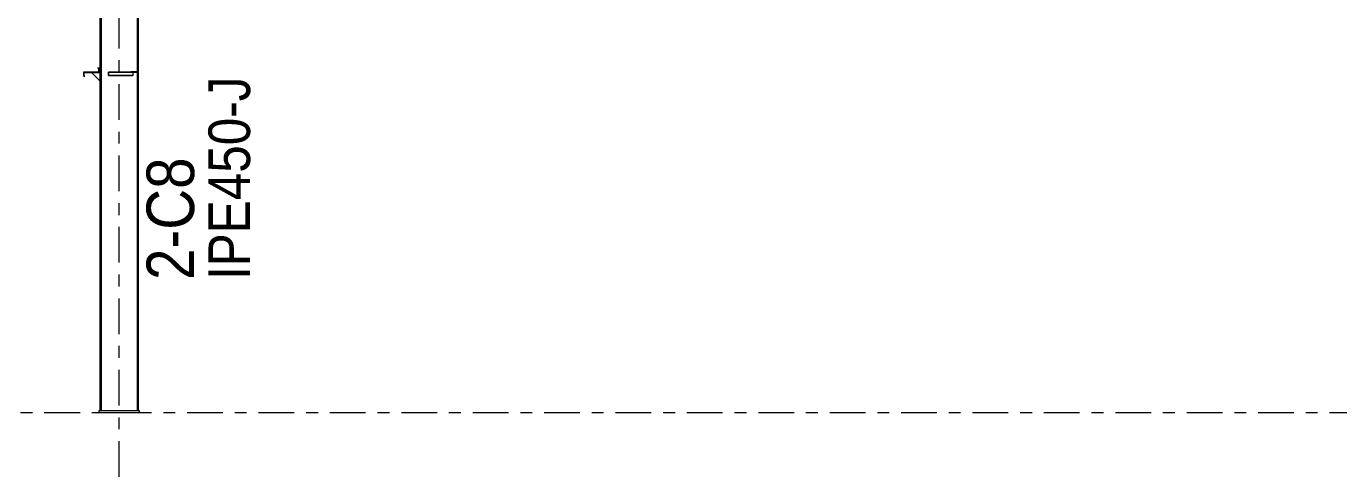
# Model space of a CAD drawing. Header units: millimetres. Extents: x -94 to 729, y -75 to 499.
# Drawn here: x 6.5 to 116.8, y 9.4 to 46.7 of the extents above; entities that cross this region are included whole.
import ezdxf

# ---------------------------------------------------------------- set-up
doc = ezdxf.new("R2010")
doc.units = ezdxf.units.MM
for name, pattern in [('XKITLINE00', [0]), ('XKITLINE02', [4, 2, -2]), ('XKITLINE03', [6, 3, -1, 1, -1])]:
    doc.linetypes.add(name, pattern=pattern)
for name, color, linetype, lineweight in [('Part', 2, 'Continuous', 0), ('PartMark', 7, 'Continuous', 0), ('S-grid', 1, 'Continuous', 0)]:
    doc.layers.add(name, color=color, linetype=linetype, lineweight=lineweight)
doc.styles.add('ARIAL', font='ARIAL.TTF')

# ---------------------------------------------------------------- blocks, each defined once
blk = doc.blocks.new('*A26')
at = {"layer": 'Part'}
blk.add_hatch(color=3, dxfattribs=at).paths.add_polyline_path([(12.5, 43.24), (12.5, 43.25), (12.61, 43.25), (12.61, 42.89), (11.32, 42.89), (11.32, 42.56), (11.41, 42.56), (11.41, 42.55), (11.31, 42.55), (11.31, 42.91), (12.59, 42.91), (12.59, 43.24)], flags=17)
blk = doc.blocks.new('*A27')
at = {"layer": 'Part'}
blk.add_hatch(color=3, dxfattribs=at).paths.add_polyline_path([(12.5, 43.24), (12.5, 43.25), (12.61, 43.25), (12.61, 42.89), (11.32, 42.89), (11.32, 42.56), (11.41, 42.56), (11.41, 42.55), (11.31, 42.55), (11.31, 42.91), (12.59, 42.91), (12.59, 43.24)], flags=17)
blk = doc.blocks.new('*A30')
at = {"layer": 'Part'}
blk.add_hatch(color=3, dxfattribs=at).paths.add_polyline_path([(13.4, 42.61), (13.4, 42.89), (13.78, 42.89), (13.78, 42.88), (13.42, 42.88), (13.42, 42.61)], flags=17)
blk = doc.blocks.new('*A551')
at = {"layer": 'S-grid', "color": 1, "linetype": 'XKITLINE03', "lineweight": 0}
blk.add_line((-10, 14.29), (588.78, 14.29), dxfattribs=at)
blk = doc.blocks.new('*A636')
at = {"layer": 'S-grid', "color": 1, "linetype": 'XKITLINE03', "lineweight": 0}
blk.add_line((14.29, -3.11), (14.29, 78.95), dxfattribs=at)
blk = doc.blocks.new('*A638')
at = {"layer": 'Part', "color": 2, "linetype": 'XKITLINE00', "lineweight": 0}
for p, q in [((12.68, 14.43), (12.68, 78.4)), ((12.78, 78.32), (12.78, 14.43)), ((15.79, 75.94), (15.79, 70.75)), ((15.89, 75.86), (15.89, 70.75)), ((15.79, 70.46), (15.79, 14.43)), ((15.89, 70.46), (15.89, 14.43))]:
    blk.add_line(p, q, dxfattribs=at)
at = {"layer": 'Part', "color": 7, "linetype": 'XKITLINE02', "lineweight": 0}
for p, q in [((12.68, 78.4), (15.89, 75.86)), ((15.79, 70.75), (15.79, 70.46)), ((15.89, 70.75), (15.89, 70.46)), ((15.89, 14.43), (12.68, 14.43))]:
    blk.add_line(p, q, dxfattribs=at)
blk = doc.blocks.new('*A688')
at = {"layer": 'Part', "color": 2, "linetype": 'XKITLINE00', "lineweight": 0}
for p, q in [((12.5, 43.25), (12.61, 43.25)), ((12.5, 43.24), (12.5, 43.25)), ((12.59, 43.24), (12.5, 43.24)), ((12.59, 42.91), (12.59, 43.24)), ((12.61, 43.25), (12.61, 42.89)), ((11.31, 42.55), (11.31, 42.91)), ((11.31, 42.91), (12.59, 42.91)), ((11.41, 42.55), (11.31, 42.55)), ((12.61, 42.89), (11.32, 42.89)), ((11.32, 42.89), (11.32, 42.56)), ((11.32, 42.56), (11.41, 42.56)), ((11.41, 42.56), (11.41, 42.55))]:
    blk.add_line(p, q, dxfattribs=at)
blk = doc.blocks.new('*A689')
at = {"layer": 'Part', "color": 2, "linetype": 'XKITLINE00', "lineweight": 0}
for p, q in [((12.5, 43.25), (12.61, 43.25)), ((12.5, 43.24), (12.5, 43.25)), ((12.59, 43.24), (12.5, 43.24)), ((12.59, 42.91), (12.59, 43.24)), ((12.61, 43.25), (12.61, 42.89)), ((11.31, 42.55), (11.31, 42.91)), ((11.31, 42.91), (12.59, 42.91)), ((11.41, 42.55), (11.31, 42.55)), ((12.61, 42.89), (11.32, 42.89)), ((11.32, 42.89), (11.32, 42.56)), ((11.32, 42.56), (11.41, 42.56)), ((11.41, 42.56), (11.41, 42.55))]:
    blk.add_line(p, q, dxfattribs=at)
blk = doc.blocks.new('*A695')
at = {"layer": 'Part', "color": 2, "linetype": 'XKITLINE00', "lineweight": 0}
for p, q in [((13.4, 42.61), (13.4, 42.89)), ((15.47, 42.89), (13.4, 42.89)), ((15.47, 42.61), (13.4, 42.61)), ((15.68, 42.88), (13.42, 42.88)), ((13.42, 42.61), (13.42, 42.88)), ((13.78, 42.89), (13.78, 42.88)), ((15.47, 42.61), (15.47, 42.88)), ((15.68, 42.89), (15.68, 42.88))]:
    blk.add_line(p, q, dxfattribs=at)
at = {"layer": 'Part', "color": 7, "linetype": 'XKITLINE02', "lineweight": 0}
for p, q in [((15.46, 42.61), (15.46, 42.89)), ((15.47, 42.89), (15.68, 42.89)), ((15.68, 42.89), (15.47, 42.89))]:
    blk.add_line(p, q, dxfattribs=at)
blk = doc.blocks.new('*A696')
at = {"layer": 'Part', "color": 7, "linetype": 'XKITLINE02', "lineweight": 0}
for p, q in [((15.68, 42.89), (13.4, 42.89)), ((13.4, 42.61), (15.47, 42.61)), ((13.42, 42.88), (15.68, 42.88)), ((15.46, 42.61), (15.46, 42.89)), ((15.47, 42.61), (15.47, 42.88)), ((15.68, 42.88), (15.68, 42.89))]:
    blk.add_line(p, q, dxfattribs=at)
blk = doc.blocks.new('*A697')
at = {"layer": 'Part', "color": 2, "linetype": 'XKITLINE00', "lineweight": 0}
for p, q in [((11.39, 42.89), (11.39, 42.86)), ((11.39, 42.86), (12.68, 42.86)), ((12.68, 42.89), (12.61, 42.89))]:
    blk.add_line(p, q, dxfattribs=at)
at = {"layer": 'Part', "color": 7, "linetype": 'XKITLINE02', "lineweight": 0}
for p, q in [((12.61, 42.89), (11.39, 42.89)), ((12.68, 42.86), (12.68, 42.89))]:
    blk.add_line(p, q, dxfattribs=at)
blk = doc.blocks.new('*A698')
at = {"layer": 'Part', "color": 2, "linetype": 'XKITLINE00', "lineweight": 0}
blk.add_line((12.68, 42.14), (11.96, 42.86), dxfattribs=at)
at = {"layer": 'Part', "color": 7, "linetype": 'XKITLINE02', "lineweight": 0}
for p, q in [((11.96, 42.86), (12.68, 42.86)), ((12.68, 42.86), (12.68, 42.14))]:
    blk.add_line(p, q, dxfattribs=at)
blk = doc.blocks.new('*A702')
at = {"layer": 'Part', "color": 2, "linetype": 'XKITLINE00', "lineweight": 0}
for p, q in [((12.57, 14.43), (12.57, 14.29)), ((16, 14.43), (12.57, 14.43)), ((16, 14.29), (16, 14.43)), ((12.57, 14.29), (16, 14.29))]:
    blk.add_line(p, q, dxfattribs=at)
blk = doc.blocks.new('*A703')
at = {"layer": 'Part', "color": 2, "linetype": 'XKITLINE00', "lineweight": 0}
for p, q in [((15.26, 42.93), (15.26, 42.89)), ((15.79, 42.93), (15.26, 42.93)), ((15.79, 42.89), (15.47, 42.89))]:
    blk.add_line(p, q, dxfattribs=at)
at = {"layer": 'Part', "color": 7, "linetype": 'XKITLINE02', "lineweight": 0}
for p, q in [((15.47, 42.89), (15.26, 42.89)), ((15.69, 42.89), (15.69, 42.93)), ((15.79, 42.93), (15.79, 42.89))]:
    blk.add_line(p, q, dxfattribs=at)
blk = doc.blocks.new('*A704')
at = {"layer": 'Part', "color": 7, "linetype": 'XKITLINE02', "lineweight": 0}
for p, q in [((15.79, 42.93), (15.26, 42.93)), ((15.26, 42.93), (15.26, 42.89)), ((15.26, 42.89), (15.79, 42.89)), ((15.69, 42.89), (15.69, 42.93)), ((15.79, 42.89), (15.79, 42.93))]:
    blk.add_line(p, q, dxfattribs=at)
blk = doc.blocks.new('*A2365')
at = {"layer": 'PartMark', "color": 7, "style": 'ARIAL', "width": 0.85}
blk.add_text('IPE450-J', height=3.5, rotation=90.0002, dxfattribs=at).set_placement((25.29, 25.43))
at = {"layer": 'PartMark', "color": 3, "style": 'ARIAL', "width": 0.85}
blk.add_text('2-C8', height=4, rotation=90.0002, dxfattribs=at).set_placement((20.59, 25.43))

msp = doc.modelspace()

# ---------------------------------------------------------------- block references
at = {"lineweight": 0}
for name in ['*A636', '*A638', '*A26', '*A27', '*A688', '*A689', '*A697', '*A698', '*A30', '*A695', '*A696', '*A703', '*A704', '*A2365', '*A551', '*A702']:
    msp.add_blockref(name, (0, 0), dxfattribs=at)

doc.saveas('drawing.dxf')
